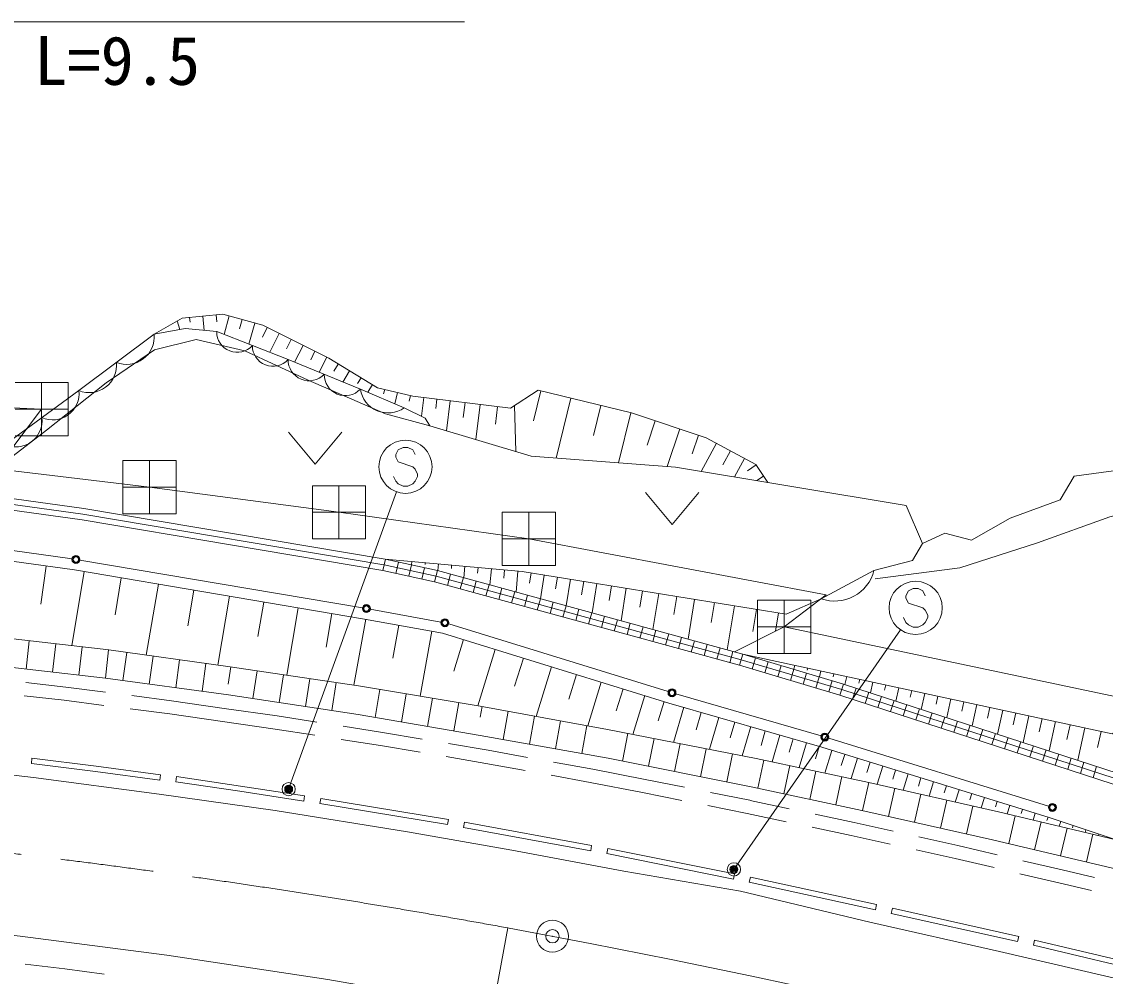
# Model space of a CAD drawing. Units: millimetres, scale not verified. Extents: x 40000 to 680000, y 20000 to 380000.
# Drawn here: x 344224 to 384948, y 301544 to 337422 of the extents above; entities that cross this region are included whole.
import ezdxf
from ezdxf.enums import TextEntityAlignment as Align

# ---------------------------------------------------------------- set-up
doc = ezdxf.new("R2010")
doc.units = ezdxf.units.MM
doc.header["$LTSCALE"] = 1000
doc.header["$PDMODE"] = 32
doc.header["$PDSIZE"] = 500
doc.linetypes.add('CHAIN', pattern=[18.5, 12, -1.5, 3.5, -1.5])
for name, color, linetype, lineweight in [('M-BGD', 7, 'Continuous', 13), ('M-BMK', 2, 'Continuous', 13), ('M-BMK-ROW', 30, 'Continuous', 13), ('M-BMK-SRVR', 3, 'Continuous', 13), ('M-STR-HTXT', 7, 'Continuous', 13), ('M-STR-STRC', 7, 'Continuous', 13)]:
    doc.layers.add(name, color=color, linetype=linetype, lineweight=lineweight)
doc.styles.add('ＭＳ ゴシック', font='')
doc.styles.get('ＭＳ ゴシック').set_extended_font_data('MS Gothic')

msp = doc.modelspace()

# ---------------------------------------------------------------- linework, layer by layer
at = {"layer": 'M-BGD'}
for p, q in [((350537, 326309), (350553, 326134)), ((351035, 326356), (351085, 325821)), ((351533, 326403), (351558, 326136)), ((352023, 326361), (351831, 325667)), ((352505, 326228), (352409, 325881)), ((350067, 326174), (350165, 325854)), ((352987, 326095), (352767, 325301)), ((353455, 325928), (353271, 325560)), ((353903, 325704), (353548, 324996)), ((354350, 325480), (354172, 325126)), ((354797, 325257), (354481, 324626)), ((355244, 325033), (355086, 324717)), ((355691, 324809), (355408, 324244)), ((356122, 324556), (355959, 324286)), ((356550, 324297), (356297, 323879)), ((356978, 324038), (356851, 323829)), ((357405, 323780), (357231, 323492)), ((357866, 323601), (357827, 323437)), ((358353, 323485), (358251, 323060)), ((358839, 323369), (358788, 323156)), ((363730, 323554), (363454, 322422)), ((359333, 323298), (359246, 322591)), ((359830, 323236), (359786, 322883)), ((360326, 323175), (360186, 322048)), ((360889, 323105), (360819, 322541)), ((361453, 323035), (361289, 321717)), ((362112, 322953), (362030, 322294)), ((362742, 322992), (362800, 321264)), ((364862, 323278), (364311, 321022)), ((365989, 323002), (365714, 321875)), ((367117, 322727), (366658, 320845)), ((368037, 322423), (367731, 321504)), ((354256, 321989), (355256, 320789)), ((355256, 320789), (356256, 321989)), ((368956, 322117), (368486, 320706)), ((369661, 321882), (369426, 321177)), ((370336, 321577), (369765, 320522)), ((370863, 321292), (370578, 320764)), ((371390, 321006), (371016, 320315)), ((371825, 320763), (371498, 320544)), ((372103, 320347), (371848, 320176)), ((367668, 319726), (368668, 318526)), ((368668, 318526), (369668, 319726)), ((345145, 316963), (344946, 315528)), ((357799, 316792), (357893, 317221)), ((358288, 316685), (358382, 317115)), ((358776, 316578), (358870, 317008)), ((358889, 317132), (358878, 317006)), ((359265, 316471), (359359, 316901)), ((359387, 317087), (359382, 317024)), ((359885, 317043), (359863, 316790)), ((360383, 316998), (360372, 316872)), ((360881, 316953), (360843, 316522)), ((361379, 316909), (361360, 316693)), ((361877, 316864), (361823, 316254)), ((346578, 316753), (346107, 313969)), ((347969, 316517), (347734, 315126)), ((359744, 316367), (359849, 316794)), ((360226, 316235), (360343, 316659)), ((360709, 316103), (360825, 316527)), ((362375, 316819), (362348, 316514)), ((362873, 316774), (362803, 315986)), ((363368, 316706), (363305, 316315)), ((363862, 316626), (363718, 315736)), ((364355, 316546), (364283, 316101)), ((364849, 316466), (364688, 315470)), ((349361, 316282), (348909, 313613)), ((350695, 316056), (350470, 314722)), ((361191, 315971), (361307, 316395)), ((361673, 315839), (361789, 316263)), ((362156, 315707), (362272, 316131)), ((365347, 316385), (365266, 315887)), ((365844, 316304), (365666, 315203)), ((366395, 316215), (366306, 315664)), ((366946, 316126), (366748, 314907)), ((367556, 316027), (367457, 315417)), ((352030, 315830), (351592, 313241)), ((353324, 315611), (353105, 314317)), ((362638, 315575), (362754, 315999)), ((363120, 315443), (363236, 315867)), ((363602, 315311), (363719, 315735)), ((368165, 315928), (367947, 314579)), ((368840, 315819), (368731, 315144)), ((369515, 315709), (369273, 314216)), ((354619, 315393), (354190, 312858)), ((364085, 315179), (364201, 315603)), ((364567, 315047), (364683, 315472)), ((365049, 314915), (365165, 315340)), ((365532, 314783), (365648, 315208)), ((370262, 315588), (370141, 314842)), ((371008, 315467), (370740, 313814)), ((371835, 315333), (371701, 314507)), ((355886, 315178), (355672, 313911)), ((357154, 314963), (356706, 312482)), ((366014, 314651), (366130, 315076)), ((366496, 314519), (366612, 314944)), ((366978, 314387), (367094, 314812)), ((372662, 315199), (372551, 314515)), ((358394, 314739), (358170, 313499)), ((359635, 314515), (359194, 312072)), ((367461, 314255), (367577, 314680)), ((367943, 314123), (368059, 314548)), ((368425, 313992), (368541, 314416)), ((372882, 314682), (371012, 313740)), ((344390, 313088), (344512, 314154)), ((345383, 312974), (345505, 314039)), ((360833, 314197), (360467, 313011)), ((368907, 313860), (369024, 314284)), ((369390, 313728), (369506, 314152)), ((369872, 313596), (369988, 314020)), ((346376, 312860), (346499, 313924)), ((347370, 312746), (347492, 313809)), ((348030, 312657), (348173, 313715)), ((349021, 312523), (349163, 313578)), ((362019, 313831), (361365, 311712)), ((370354, 313464), (370470, 313888)), ((370837, 313332), (370953, 313756)), ((371199, 313233), (371320, 313656)), ((350012, 312388), (350154, 313441)), ((351002, 312254), (351144, 313303)), ((351985, 312523), (352084, 313172)), ((363078, 313504), (362751, 312445)), ((364137, 313177), (363562, 311312)), ((371678, 313090), (371804, 313512)), ((372158, 312948), (372283, 313369)), ((372637, 312805), (372762, 313227)), ((373275, 313234), (373243, 313084)), ((352914, 311980), (353073, 313024)), ((353903, 311830), (354062, 312877)), ((365070, 312890), (364782, 311957)), ((373116, 312663), (373242, 313084)), ((373595, 312520), (373721, 312942)), ((373764, 313128), (373748, 313054)), ((374075, 312378), (374200, 312799)), ((374252, 313023), (374204, 312798)), ((374741, 312917), (374717, 312805)), ((375230, 312812), (375165, 312511)), ((344378, 312585), (345881, 312414)), ((345881, 312414), (347372, 312222)), ((354892, 311680), (355051, 312729)), ((355880, 311530), (356040, 312581)), ((366002, 312602), (365495, 310959)), ((374554, 312235), (374679, 312657)), ((374977, 312109), (375107, 312530)), ((375452, 311955), (375588, 312373)), ((375719, 312707), (375686, 312556)), ((376207, 312601), (376121, 312200)), ((376696, 312496), (376653, 312295)), ((377185, 312390), (377077, 311889)), ((344319, 312089), (345821, 311918)), ((348363, 312094), (349854, 311902)), ((357509, 311270), (357689, 312322)), ((358494, 311101), (358675, 312158)), ((359480, 310932), (359662, 311995)), ((366824, 312349), (366570, 311527)), ((367645, 312095), (367195, 310637)), ((375928, 311800), (376064, 312218)), ((376403, 311645), (376539, 312064)), ((377674, 312285), (377620, 312034)), ((378162, 312179), (378033, 311578)), ((378651, 312074), (378586, 311773)), ((379140, 311968), (378989, 311267)), ((345821, 311918), (347308, 311726)), ((348299, 311598), (349787, 311406)), ((349854, 311902), (351840, 311615)), ((351840, 311615), (353829, 311328)), ((360466, 310764), (360648, 311831)), ((361453, 311283), (361524, 311685)), ((368375, 311870), (368150, 311141)), ((369107, 311655), (368725, 310338)), ((376879, 311491), (377015, 311909)), ((377354, 311336), (377490, 311754)), ((377829, 311181), (377966, 311600)), ((379629, 311863), (379553, 311512)), ((380117, 311757), (379944, 310956)), ((380606, 311652), (380520, 311251)), ((381095, 311547), (380900, 310645)), ((349787, 311406), (351769, 311120)), ((353829, 311328), (355315, 311097)), ((362320, 310441), (362508, 311505)), ((363305, 310267), (363492, 311325)), ((364289, 310093), (364475, 311145)), ((369765, 311464), (369574, 310806)), ((370423, 311274), (370076, 310075)), ((378305, 311027), (378441, 311445)), ((378780, 310872), (378917, 311290)), ((379256, 310717), (379392, 311136)), ((381584, 311441), (381486, 310990)), ((382072, 311336), (381856, 310334)), ((382573, 311228), (382465, 310727)), ((351769, 311120), (353755, 310833)), ((353755, 310833), (355238, 310603)), ((356303, 310943), (357789, 310712)), ((365274, 309919), (365459, 310966)), ((371023, 311100), (370849, 310501)), ((371622, 310927), (371306, 309835)), ((372167, 310769), (372009, 310223)), ((379731, 310562), (379867, 310981)), ((380207, 310408), (380343, 310826)), ((383074, 311119), (382836, 310015)), ((383626, 311000), (383507, 310448)), ((384179, 310881), (383916, 309664)), ((384787, 310750), (384656, 310141)), ((356226, 310449), (357709, 310219)), ((357789, 310712), (359280, 310460)), ((366799, 309636), (367007, 310673)), ((367779, 309439), (367988, 310482)), ((372713, 310611), (372422, 309607)), ((373215, 310465), (373070, 309963)), ((373717, 310320), (373447, 309389)), ((380682, 310253), (380818, 310671)), ((381158, 310098), (381294, 310517)), ((381633, 309944), (381769, 310362)), ((357709, 310219), (359196, 309967)), ((360266, 310293), (361756, 310040)), ((361756, 310040), (363230, 309771)), ((368759, 309243), (368970, 310291)), ((369740, 309046), (369951, 310099)), ((374197, 310181), (374062, 309715)), ((374675, 310035), (374412, 309184)), ((382109, 309789), (382245, 310207)), ((382584, 309634), (382720, 310053)), ((360182, 309800), (361670, 309548)), ((361670, 309548), (363140, 309280)), ((364213, 309592), (365687, 309324)), ((370720, 308849), (370933, 309908)), ((371886, 308612), (372113, 309673)), ((375153, 309887), (375021, 309462)), ((375630, 309739), (375394, 308975)), ((376108, 309592), (375990, 309209)), ((383060, 309480), (383196, 309898)), ((383535, 309325), (383671, 309743)), ((384011, 309170), (384147, 309589)), ((349416, 308921), (349442, 309119)), ((364124, 309100), (365594, 308832)), ((365687, 309324), (367654, 308942)), ((372864, 308403), (373091, 309465)), ((373842, 308195), (374069, 309257)), ((376586, 309444), (376375, 308761)), ((377064, 309296), (376958, 308955)), ((377541, 309149), (377353, 308539)), ((384486, 309015), (384622, 309434)), ((365594, 308832), (367558, 308451)), ((367654, 308942), (369132, 308648)), ((374820, 307986), (375047, 309048)), ((375829, 307770), (376067, 308831)), ((378019, 309001), (377925, 308696)), ((378497, 308853), (378331, 308316)), ((378974, 308706), (378891, 308437)), ((354827, 308128), (354857, 308325)), ((367558, 308451), (369035, 308157)), ((370112, 308453), (371590, 308159)), ((376805, 307552), (377042, 308610)), ((377781, 307333), (378017, 308388)), ((379452, 308558), (379308, 308094)), ((379930, 308410), (379858, 308178)), ((360261, 307441), (355463, 308232)), ((370015, 307962), (371492, 307669)), ((371597, 308157), (373062, 307845)), ((378757, 307115), (378992, 308166)), ((379733, 306897), (379967, 307944)), ((380407, 308263), (380286, 307871)), ((380885, 308115), (380825, 307919)), ((381363, 307967), (381263, 307646)), ((371492, 307669), (372957, 307356)), ((374040, 307636), (375505, 307323)), ((381319, 306534), (381565, 307575)), ((381840, 307820), (381791, 307659)), ((382318, 307672), (382239, 307415)), ((382796, 307524), (382756, 307396)), ((382843, 307510), (385360, 306678)), ((360229, 307244), (360261, 307441)), ((365645, 306457), (360860, 307340)), ((373935, 307147), (375399, 306834)), ((375505, 307323), (376970, 306998)), ((382293, 306304), (382538, 307345)), ((383271, 307368), (383211, 307186)), ((383266, 306074), (383512, 307115)), ((383746, 307211), (383715, 307120)), ((375399, 306834), (376861, 306509)), ((377946, 306781), (379411, 306455)), ((384220, 307055), (384188, 306955)), ((384239, 305844), (384485, 306885)), ((384695, 306898), (384679, 306848)), ((365609, 306260), (365645, 306457)), ((371014, 305397), (366248, 306351)), ((377837, 306293), (379300, 305968)), ((379411, 306455), (380879, 306115)), ((379300, 305968), (380766, 305628)), ((381853, 305889), (383322, 305549)), ((383322, 305549), (384545, 305257)), ((370974, 305201), (371014, 305397)), ((376353, 304238), (371611, 305275)), ((381741, 305402), (383207, 305062)), ((383207, 305062), (384429, 304770)), ((376311, 304043), (376353, 304238)), ((381698, 303043), (376948, 304104)), ((381654, 302847), (381698, 303043)), ((387023, 301785), (382290, 302909)), ((345847, 301827), (344354, 302006)), ((347329, 301630), (345847, 301827))]:
    msp.add_line(p, q, dxfattribs=at)
for points in [[(349201, 325676), (350256, 326283), (351784, 326427), (353288, 326012), (355765, 324772), (357593, 323666), (358927, 323348), (362592, 322894), (363634, 323577), (367138, 322722), (369948, 321786), (371815, 320776), (372264, 320107)], [(343596, 321523), (346374, 323558), (349201, 325676), (350370, 325892), (351554, 325775), (354236, 324726), (356953, 323609), (358601, 322911), (359394, 322517), (359560, 322236)], [(359560, 322236), (357893, 322684), (354996, 323952), (352615, 325052), (350776, 325479), (349215, 325091), (347397, 323845), (345159, 322071), (343904, 321111), (342058, 319753)], [(357836, 317009), (346527, 318911), (339547, 319878), (322394, 324363), (315308, 324604)], [(357883, 317224), (346560, 319129), (339590, 320095), (322426, 324582), (315432, 324820)], [(357799, 316792), (346493, 318694), (339504, 319662), (322362, 324144), (315183, 324388)], [(357112, 314971), (346204, 316816), (339132, 317796), (322086, 322252), (305684, 322810)], [(378073, 317816), (377465, 319244), (368799, 320683), (363366, 321094), (359560, 322236)], [(376253, 316797), (377707, 317177), (378073, 317816), (378922, 318198), (379921, 317932), (381367, 318767), (383254, 319455), (383780, 320347), (393280, 321630), (395191, 321770)], [(398931, 320844), (394131, 320586), (389935, 320083), (385113, 318811), (382396, 317830), (379481, 316892), (376298, 316481)], [(371320, 313656), (385207, 310659), (392392, 314851), (396991, 317148), (403650, 319661)], [(404829, 302747), (403430, 303260), (399705, 304835), (390002, 307232), (386395, 308626), (375042, 312320), (371260, 313444), (359797, 316580), (357846, 317007)], [(405131, 302871), (403511, 303465), (399774, 305045), (390069, 307442), (386469, 308833), (375107, 312530), (371320, 313656), (359849, 316794), (357883, 317224)], [(357883, 317224), (363031, 316760), (372960, 315151)], [(404620, 302590), (403349, 303056), (399635, 304626), (389936, 307021), (386321, 308418), (374977, 312109), (371199, 313233), (359744, 316367), (357799, 316792)], [(372960, 315151), (374270, 315735), (376253, 316797)], [(371822, 309735), (366237, 310823), (361454, 311698), (356881, 312456), (351971, 313189), (347496, 313809), (339641, 314718), (336504, 315053), (328520, 315697), (318174, 316380), (318090, 315295)], [(371701, 308652), (366259, 309745), (361451, 310595), (356869, 311380), (351993, 312120), (347370, 312746), (339505, 313650), (336467, 313968), (328486, 314639), (318090, 315295)], [(357108, 314972), (360034, 314443), (368550, 311816), (374294, 310153), (382843, 307510)], [(349416, 308921), (347000, 309244), (344588, 309538), (344612, 309737)], [(349442, 309119), (347026, 309442), (344612, 309737)], [(371822, 309735), (376063, 308832), (380936, 307723), (385360, 306678), (390458, 304845), (399039, 302660), (401711, 301601)], [(354827, 308128), (352422, 308498), (350019, 308851), (350048, 309049)], [(354857, 308325), (352452, 308696), (350048, 309049)], [(371701, 308652), (375798, 307777), (380709, 306679), (385212, 305614), (390357, 304383), (398962, 302257), (401711, 301601)], [(360229, 307244), (355431, 308035), (355463, 308232)], [(365609, 306260), (360823, 307143), (360860, 307340)], [(370974, 305201), (366209, 306155), (366248, 306351)], [(376311, 304043), (371568, 305079), (371611, 305275)], [(381654, 302847), (376904, 303909), (376948, 304104)], [(386977, 301590), (382244, 302714), (382290, 302909)]]:
    msp.add_lwpolyline(points, dxfattribs=at)
for centre, radius, start, end in [((348176, 325570), 1030, 247.7981, 5.8915), ((352322, 325763), 768, 179.0799, 318.202), ((353663, 325238), 768, 179.0799, 318.202), ((346763, 324511), 1030, 247.7981, 5.8915), ((355025, 324715), 789, 179.1542, 316.1504), ((356384, 324156), 789, 179.1542, 316.1504), ((345390, 323445), 991, 245.9165, 6.5182), ((357992, 323768), 1051, 188.6645, 305.4334), ((344001, 322428), 991, 245.9165, 6.5182), ((374782, 317161), 1515, 250.2251, 346.0925)]:
    msp.add_arc(centre, radius, start, end, dxfattribs=at)
at = {"layer": 'M-BMK', "linetype": 'CHAIN'}
msp.add_lwpolyline([(401795, 294345), (398791, 295105), (395787, 295863), (392781, 296615), (389774, 297361), (386764, 298097), (383752, 298822), (380736, 299532), (377716, 300225), (374691, 300899), (371663, 301551), (368629, 302179), (365589, 302781), (362544, 303354), (362491, 303364)], dxfattribs=at)
msp.add_arc((308561, 8251), 300000, 79.6439, 83.58403, dxfattribs=at)
at = {"layer": 'M-BMK-ROW'}
for p, q in [((343974, 323860), (345974, 323860)), ((344974, 323860), (344974, 321860)), ((345974, 323860), (345974, 321860)), ((343974, 322860), (345974, 322860)), ((345974, 321860), (343974, 321860)), ((348029, 318927), (348029, 320927)), ((348029, 320927), (350029, 320927)), ((349029, 320927), (349029, 318927)), ((350029, 320927), (350029, 318927)), ((348029, 319927), (350029, 319927)), ((355149, 317984), (355149, 319984)), ((355149, 319984), (357149, 319984)), ((356149, 319984), (356149, 317984)), ((357149, 319984), (357149, 317984)), ((350029, 318927), (348029, 318927)), ((355149, 318984), (357149, 318984)), ((362280, 316990), (362280, 318990)), ((362280, 318990), (364280, 318990)), ((363280, 318990), (363280, 316990)), ((364280, 318990), (364280, 316990)), ((357149, 317984), (355149, 317984)), ((362280, 317990), (364280, 317990)), ((364280, 316990), (362280, 316990)), ((371882, 313682), (371882, 315682)), ((371882, 315682), (373882, 315682)), ((372882, 315682), (372882, 313682)), ((373882, 315682), (373882, 313682)), ((371882, 314682), (373882, 314682)), ((373882, 313682), (371882, 313682))]:
    msp.add_line(p, q, dxfattribs=at)
msp.add_lwpolyline([(386796, 311743), (383285, 312484), (372882, 314682), (374461, 315881), (363280, 317990), (356149, 318984), (349029, 319927), (343264, 320620), (344974, 322860), (342772, 322959), (336880, 323385), (331378, 323706), (331177, 325269), (327225, 325564), (322058, 325875), (321144, 325959), (321186, 326991), (317223, 327333), (315620, 328877), (314914, 328410), (312803, 327739), (310837, 327230)], dxfattribs=at)
at = {"layer": 'M-BMK-SRVR'}
msp.add_circle((364171, 303051), 600, dxfattribs=at)
msp.add_point((364171, 303051), dxfattribs=at)
at = {"layer": 'M-STR-HTXT'}
for p, q in [((354258, 308578), (358305, 319749)), ((370992, 305564), (377247, 314567)), ((362491, 303364), (356199, 268934))]:
    msp.add_line(p, q, dxfattribs=at)
msp.add_lwpolyline([(338335, 326800), (339314, 337422), (360864, 337422)], dxfattribs=at)
for centre, radius in [((354258, 308578), 150), ((354258, 308578), 120), ((354258, 308578), 90), ((354258, 308578), 60), ((354258, 308578), 30), ((354258, 308578), 20), ((370992, 305564), 150), ((370992, 305564), 120), ((370992, 305564), 90), ((370992, 305564), 60), ((370992, 305564), 30), ((370992, 305564), 20)]:
    msp.add_circle(centre, radius, dxfattribs=at)
for p in [(354258, 308578), (370992, 305564)]:
    msp.add_point(p, dxfattribs=at)
at = {"layer": 'M-STR-STRC'}
for p, q in [((358375, 321331), (358284, 321150)), ((358557, 321422), (358375, 321331)), ((358739, 321422), (358557, 321422)), ((358921, 321331), (358739, 321422)), ((359012, 321150), (358921, 321331)), ((358284, 321150), (358284, 321059)), ((358284, 321059), (358375, 320877)), ((358375, 320877), (358921, 320695)), ((358921, 320695), (359012, 320604)), ((359012, 320604), (359103, 320422)), ((358284, 320150), (358193, 320331)), ((358375, 320059), (358284, 320150)), ((359012, 320150), (358921, 320059)), ((359103, 320331), (359012, 320150)), ((359103, 320422), (359103, 320331)), ((358557, 319968), (358375, 320059)), ((358739, 319968), (358557, 319968)), ((358921, 320059), (358739, 319968)), ((346117, 317232), (339359, 318168)), ((357031, 315390), (346413, 317186)), ((377547, 316028), (377456, 315846)), ((377729, 316119), (377547, 316028)), ((377911, 316119), (377729, 316119)), ((378092, 316028), (377911, 316119)), ((378183, 315846), (378092, 316028)), ((377456, 315846), (377456, 315755)), ((377456, 315755), (377547, 315573)), ((357327, 315338), (359981, 314859)), ((377547, 315573), (378092, 315392)), ((378092, 315392), (378183, 315301)), ((378183, 315301), (378274, 315119)), ((377456, 314846), (377365, 315028)), ((377547, 314755), (377456, 314846)), ((378183, 314846), (378092, 314755)), ((378274, 315028), (378183, 314846)), ((378274, 315119), (378274, 315028)), ((360272, 314788), (368521, 312244)), ((377729, 314664), (377547, 314755)), ((377911, 314664), (377729, 314664)), ((378092, 314755), (377911, 314664)), ((368808, 312158), (374265, 310578)), ((374552, 310492), (382818, 307936))]:
    msp.add_line(p, q, dxfattribs=at)
for points in [[(327663, 310661), (332878, 310236), (336913, 309855), (340748, 309462), (344665, 309014), (349389, 308395), (353750, 307775), (358721, 306973), (362651, 306289), (366851, 305502), (371236, 304741), (376099, 303574), (380967, 302476), (385778, 301365), (392215, 299933), (397465, 298511), (410940, 295125), (442855, 287037), (448256, 285658), (452022, 284623), (455628, 283565), (459563, 282299)], [(326905, 304722), (332697, 304246), (338733, 303685), (344163, 303056), (349678, 302343), (355726, 301431), (361346, 300450), (367024, 299372), (372958, 298136), (379581, 296653), (381684, 296159), (382101, 295959), (382385, 295541), (382480, 294899), (382292, 293883), (381917, 292555), (381524, 291607), (381150, 290992), (380742, 290527)]]:
    msp.add_lwpolyline(points, dxfattribs=at)
for centre, radius in [((358648, 320695), 1000), ((346265, 317211), 150), ((346265, 317211), 120), ((346265, 317211), 100), ((377820, 315392), 1000), ((357179, 315365), 150), ((357179, 315365), 150), ((357179, 315365), 120), ((357179, 315365), 120), ((357179, 315365), 100), ((357179, 315365), 100), ((360129, 314832), 150), ((360129, 314832), 120), ((360129, 314832), 100), ((368664, 312200), 150), ((368664, 312200), 120), ((368664, 312200), 100), ((374409, 310536), 150), ((374409, 310536), 120), ((374409, 310536), 100), ((382961, 307892), 150), ((382961, 307892), 120), ((382961, 307892), 100)]:
    msp.add_circle(centre, radius, dxfattribs=at)

# ---------------------------------------------------------------- texts
at = {"layer": 'M-STR-HTXT', "style": 'ＭＳ ゴシック'}
msp.add_text('L=9.5', height=1833, dxfattribs=at).set_placement((344697, 334496), align=Align.BOTTOM_LEFT)

doc.saveas('drawing.dxf')
